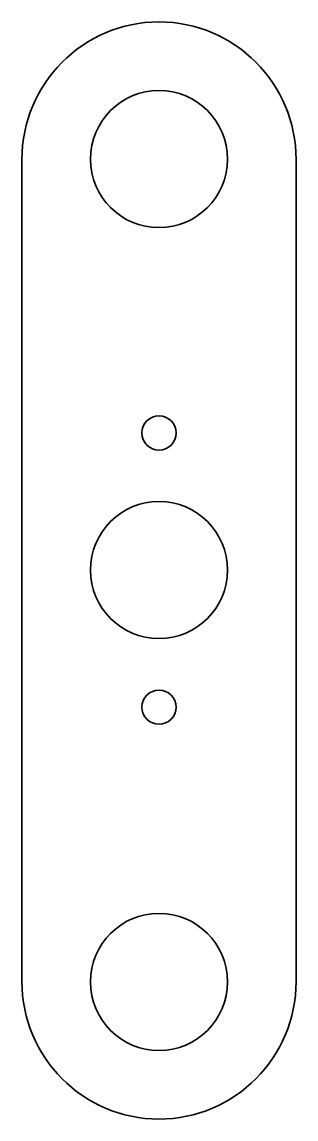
# Model space of a CAD drawing. Header units: inches. Extents: x 231 to 345, y 111 to 565.
import ezdxf

# ---------------------------------------------------------------- set-up
doc = ezdxf.new("R2010")
doc.units = ezdxf.units.IN
doc.header["$MEASUREMENT"] = 0
doc.layers.add('Cut', color=7, linetype='Continuous')

msp = doc.modelspace()

# ---------------------------------------------------------------- linework, layer by layer
at = {"layer": 'Cut', "color": 7, "lineweight": 35, "true_color": 0xffffff}
for points, knots in [([(231.31, 507.71), (231.31, 394.46), (231.31, 281.2), (231.31, 167.94), (231.31, 136.52), (256.69, 111.05), (288, 111.05), (319.31, 111.05), (344.69, 136.52), (344.69, 167.94), (344.69, 281.2), (344.69, 394.46), (344.69, 507.71), (344.69, 539.13), (319.31, 564.6), (288, 564.6), (256.69, 564.6), (231.31, 539.13), (231.31, 507.71)], [0, 0, 0, 0, 1, 1, 1, 2, 2, 2, 3, 3, 3, 4, 4, 4, 5, 5, 5, 6, 6, 6, 6]), ([(288, 479.56), (303.66, 479.56), (316.35, 492.25), (316.35, 507.91), (316.35, 523.56), (303.66, 536.25), (288, 536.25), (272.34, 536.25), (259.65, 523.56), (259.65, 507.91), (259.65, 492.25), (272.34, 479.56), (288, 479.56)], [0, 0, 0, 0, 1, 1, 1, 2, 2, 2, 3, 3, 3, 4, 4, 4, 4]), ([(295.09, 394.71), (295.09, 398.63), (291.91, 401.8), (288, 401.8), (284.09, 401.8), (280.91, 398.63), (280.91, 394.71), (280.91, 390.8), (284.09, 387.62), (288, 387.62), (291.91, 387.62), (295.09, 390.8), (295.09, 394.71)], [0, 0, 0, 0, 1, 1, 1, 2, 2, 2, 3, 3, 3, 4, 4, 4, 4]), ([(288, 309.67), (303.66, 309.67), (316.35, 322.36), (316.35, 338.02), (316.35, 353.67), (303.66, 366.37), (288, 366.37), (272.34, 366.37), (259.65, 353.67), (259.65, 338.02), (259.65, 322.36), (272.34, 309.67), (288, 309.67)], [0, 0, 0, 0, 1, 1, 1, 2, 2, 2, 3, 3, 3, 4, 4, 4, 4]), ([(295.09, 281.33), (295.09, 277.41), (291.91, 274.24), (288, 274.24), (284.09, 274.24), (280.91, 277.41), (280.91, 281.33), (280.91, 285.24), (284.09, 288.41), (288, 288.41), (291.91, 288.41), (295.09, 285.24), (295.09, 281.33)], [0, 0, 0, 0, 1, 1, 1, 2, 2, 2, 3, 3, 3, 4, 4, 4, 4]), ([(288, 139.4), (303.66, 139.4), (316.35, 152.09), (316.35, 167.74), (316.35, 183.4), (303.66, 196.09), (288, 196.09), (272.34, 196.09), (259.65, 183.4), (259.65, 167.74), (259.65, 152.09), (272.34, 139.4), (288, 139.4)], [0, 0, 0, 0, 1, 1, 1, 2, 2, 2, 3, 3, 3, 4, 4, 4, 4])]:
    msp.add_open_spline(points, degree=3, knots=knots, dxfattribs=at)

doc.saveas('drawing.dxf')
